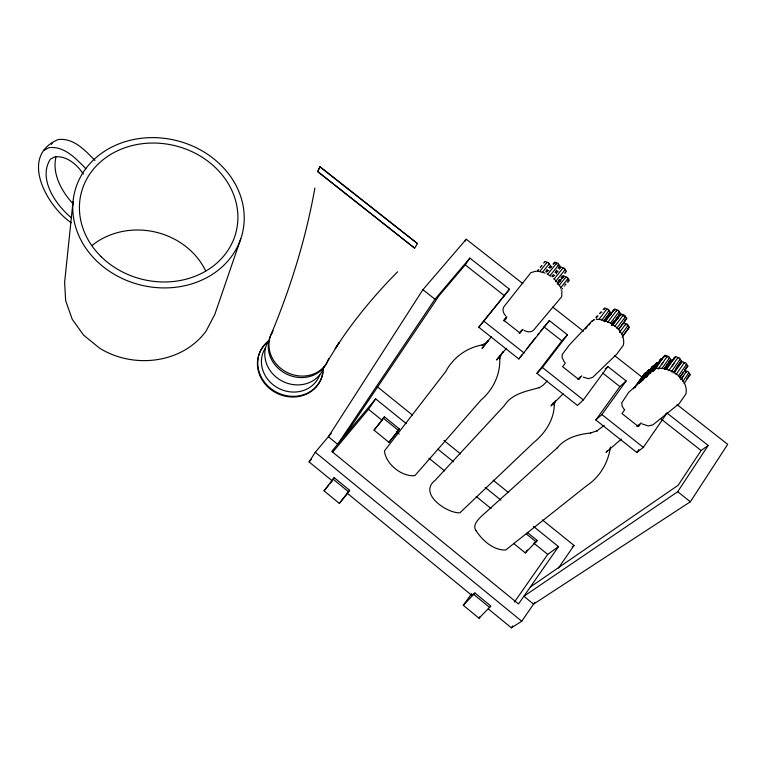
<?xml version="1.0" encoding="UTF-8"?>
<svg xmlns="http://www.w3.org/2000/svg" width="766" height="766" viewBox="0 0 766 766"><rect width="100%" height="100%" fill="white"/><g stroke="black" fill="none" stroke-linecap="round" stroke-linejoin="round"><path stroke-width="1.15" d="M73.019 201.669L64.622 282.415L65.665 300.674L72.234 319.288L83.494 335.039L99.312 347.965C132.729 369.059 181.762 363.984 205.968 331.285L214.815 314.424L240.783 238.81A86.376 74.426 13.8 0 0 138.177 138.703A86.376 74.426 13.8 0 0 96.516 260.823A86.376 74.426 13.8 0 0 240.783 238.81M314.874 188.072C306.007 237.996 290.936 286.743 271.499 333.545M56.023 156.724C51.801 174.016 61.807 191.624 73.201 203.995M610.397 446.971C608.453 462.185 600.027 476.883 587.11 485.366L505.704 550.007C493.419 550.467 482.226 540.327 475.925 530.465M555.436 400.723L554.23 404.936L554.325 404.419C554.144 419.596 545.162 433.336 533.634 442.604L459.916 512.799C447.181 513.565 417.863 493.658 435.098 480.368L504.354 405.616C512.004 393.312 526.922 391.263 539.58 387.529L539.101 387.768L542.883 385.413L547.307 380.98M319.901 166.624L317.737 171.67L414.665 248.184L317.804 171.594L319.901 166.624L417.451 243.569L414.665 248.184M328.087 360.508L339.214 342.498L335.249 348.693C353.097 320.868 374.354 295.303 397.573 271.815M330.127 483.461L332.262 480.866L309.1 461.946L315.276 452.256L331.305 433.259M522.843 283.64L466.245 239.241L422.918 289.682L328.375 436.735L337.653 444.309L434.944 299.228L469.855 258.094L509.457 289.222L478.769 327.245L518.821 358.976L549.385 320.6L567.453 334.809L542.405 367.489L536.947 373.348L577.478 405.453L583.357 399.9L607.85 366.56L626.128 380.932L601.904 414.569L595.814 419.988L636.824 452.486L643.354 447.373L666.995 413.056L708.205 445.448L677.709 491.734L523.896 596.245L533.557 604.125L690.367 501.778L727.7 444.337L677.067 404.62M464.943 241.213L466.245 239.241M708.205 445.448L701.11 450.513L678.178 485.242L530.292 587.053M94.965 160.429C85.112 150.433 73.68 137.689 58.245 139.556C18.575 155.958 46.965 206.36 71.257 222.772M51.36 144.391L52.605 142.533M344.69 435.892L439.033 295.762L465.24 264.864L469.855 258.094M332.865 451.969L368.513 409.303L375.646 398.875L406.267 423.627M686.805 378.797L688.826 375.867M683.961 383.651L690.032 374.861M636.824 452.486L638.844 449.565M488.296 608.884L511.382 627.823L521.742 621.245L534.831 602.277M558.424 568.085L574.04 545.44L542.443 519.951M511.382 627.823L512.741 625.86M682.697 381.698L688.778 372.908M679.815 377.054L683.215 372.171M684.574 370.217L686.604 367.287A1.379 0.766 32.5 0 1 686.039 367.594M679.662 378.002L687.82 366.263M680.984 379.352L686.393 371.558M680.907 379.764L683.617 375.867M641.18 422.746L638.49 426.605L621.982 413.573L624.702 409.743M675.985 374.651L684.162 362.931M533.414 526.357L558.471 546.608L518.515 603.962L331.755 451.365L375.646 398.875M678.389 376.02L686.556 364.29M676.062 368.101L680.16 362.261M673.161 372.918L681.347 361.226M674.367 371.797L680.495 363.036M674.195 372.726L681.692 362.002M514.398 602.086L547.728 554.412L558.471 546.608M668.804 370.553L677.699 357.894M672.155 366.1L674.204 363.18M671.198 371.922L680.084 359.244M664.706 367.785L669.484 361.016M664.505 368.695L670.767 359.829M664.601 369.202L670.058 361.466M607.4 450.418L606.05 452.333L621.312 439.119M664.965 369.308L671.227 360.432M665.846 369.652L674.051 358.009M666.343 369.595L675.239 356.966M661.594 364.664L662.963 362.739M471.645 593.698L463.296 605.284L479.009 618.2L490.853 606.05L474.968 593.018L471.827 595.393M513.603 543.42L525.332 552.937L537.272 540.518L527.238 532.399M661.872 368.666L669.503 357.866M332.023 480.742L334.206 477.668L349.65 490.317L347.362 493.314M651.904 371.548L660.78 359.053M653.398 370.926L663.662 356.477M664.821 355.434L654.547 369.911A1.369 0.756 33.5 0 0 654.403 370.275M479.009 618.2L480.244 616.458M525.332 552.937L527.372 550.065M658.243 369.078L667.253 356.362M639.064 382.962L647.845 370.648M639.486 382.933L648.946 369.652M651.732 367.163L641.563 381.439A1.35 0.728 33.8 0 0 641.429 381.794M642.674 380.453L652.843 366.167A1.341 0.737 33.5 0 1 654.451 366.483M646.14 377.016L655.658 363.649M647.26 376.02L656.788 362.634M645.298 374.21A1.321 0.718 33.8 0 0 644.091 374.028L633.903 388.228A1.331 0.709 34 0 0 633.827 388.812M634.985 387.27L645.096 373.109M463.296 605.284L474.968 593.018M381.956 420.189L384.388 416.819L399.469 429.017L396.932 432.311M595.814 419.988L619.905 386.6L626.128 380.932M616.774 354.093L623.419 345.045C626.148 330.845 609.506 319.202 596.503 319.355M622.48 336.274L628.072 328.691M622.174 337.088L629.173 327.609M619.445 332.501L625.765 323.98M621.571 334.168L627.881 325.636M616.869 328.202L625.334 316.818M581.7 375.819L578.914 379.563L562.598 366.684L565.413 362.969M618.497 329.39L625.544 319.91A1.35 0.766 34.7 0 0 625.477 319.02M618.88 329.246L626.636 318.809M614.725 326.527L623.208 315.152M610.445 323.185L618.947 311.839M611.536 324.296L614.361 320.533M553.828 402.207L551.041 405.942L563.058 393.858M611.392 325.33L619.167 314.941M611.766 325.177L620.249 313.83M612.676 324.832L619.732 315.381M612.331 325.627L620.824 314.271M607.601 322.457L616.822 310.173M604.135 320.427L609.085 313.869M603.771 321.213L610.138 312.758M604.901 319.862L607.007 317.057M604.7 320.877L609.64 314.309A1.341 0.756 35.2 0 1 610.942 314.386M604.336 321.653L610.703 313.198A1.341 0.756 35.1 0 1 611.689 313.131M604.862 321.72L613.375 310.421M605.217 321.567L614.447 309.301A1.35 0.766 35.1 0 1 615.95 309.502A1.35 0.766 35.1 0 1 616.668 310.785M598.926 319.441L606.729 309.129M601.75 320.169L608.846 310.776M347.486 493.342L339.319 503.396L324.037 490.843L334.206 477.668M536.947 373.348L561.842 340.889L567.453 334.809M396.96 432.455L388.965 442.298L374.047 430.186L384.388 416.819M478.769 327.245L509.457 289.222M518.821 358.976L522.412 354.39M526.721 348.875L535.338 337.844M537.493 335.087L538.929 333.248M540.365 331.41L549.385 320.6M339.319 503.396L349.65 490.317M388.965 442.298L399.469 429.017M560.578 287.968L567.836 278.776M519.262 333.641L522.211 329.916M523.006 329.323L520.037 333.076L503.913 320.341L506.91 316.626M559.199 285.412L565.739 277.139M555.484 281.716L564.982 269.756M500.179 355.434L496.569 359.982L506.422 348.291M501.615 353.624L503.061 351.805L501.031 354.897L499.652 359.053L499.758 358.545C500.39 374.536 493.237 389.549 481.115 399.938L414.894 475.609C401.911 477.113 385.643 463.928 384.465 450.887L445.678 371.606C453.28 357.416 466.743 347.592 482.542 344.882L482.073 345.102L485.903 342.9L488.564 340.315L482.034 348.434L491.59 336.533M557.15 284.014L560.042 280.366M557.38 283.889L562.464 277.474M554.096 279.14L562.876 268.11M549.873 275.837L558.663 264.835M504.076 320.973L506.364 318.139M547.757 274.19L556.566 263.188M542.424 272.284L549.021 264.088M504.095 320.15L506.326 317.373M539.599 271.566L546.934 262.46M324.037 490.843L328.7 485.184M374.047 430.186L382.09 420.419M309.1 461.946L311.389 459.236M519.31 332.999L521.579 330.299M417.451 243.569L319.757 166.768M592.242 320.648L569.722 344.585L563.115 353.26L562.263 354.668L562.062 357.55L564.532 362.337M577.861 379.227L580.398 376.719M616.352 354.505L592.74 377.341L588.278 378.653L583.261 377.111M605.264 369.04L607.85 366.56M654.758 368.848L628.675 392.364L621.743 402.859L622.212 406.373L624.146 409.379M604.183 425.341L596.896 430.952L597.375 430.712L590.375 433.049L590.864 432.972C578.541 434.198 565.365 437.798 557.265 447.842L557.638 447.468L480.809 516.849C477.256 520.574 472.325 525.562 476.079 530.809M636.785 426.356L639.524 424.105M665.338 414.396L666.995 413.056M534.687 542.491L537.272 540.518M572.212 546.742L574.04 545.44M43.518 150.529L49.101 147.618C64.564 145.913 75.949 158.715 85.859 168.702M655.265 368.59C669.264 365.928 689.036 378.49 685.915 393.963L679.107 403.72L652.958 424.804L648.275 425.973L641.975 423.837M536.028 271.174L530.895 272.629L503.98 306.649C501.826 309.569 503.473 313.438 505.627 315.86M538.105 271.202L545.162 273.089M524.126 330.462C527.037 331.994 531.202 332.779 533.663 330.05L561.689 296.729L561.909 291.013M547.154 274.017L550.639 276.086M71.41 217.783C55.918 205.125 37.687 178.871 50.384 159.136L55.037 156.791C67.006 155.699 77.194 164.719 83.36 174.131M552.707 307.07L583.491 331.218M614.389 355.453L642.1 377.188M465.24 264.864L504.44 295.714M543.956 326.814L561.842 340.889M602.718 373.071L619.905 386.6M661.269 419.155L701.11 450.513M483.605 320.964L524.078 352.992M542.405 367.489L583.357 399.9M601.904 414.569L643.354 447.373M422.918 289.682L434.944 299.228M677.709 491.734L690.367 501.778M377.006 386.495L412.319 414.99M443.926 440.479L460.653 453.97M493.18 480.215L508.05 492.212M437.826 449.125L453.596 461.869M485.156 487.368L500.935 500.112M383.278 418.159L398.368 430.368M526.204 533.845L536.248 541.964M368.513 409.303L381.516 419.825M396.367 431.861L399.153 434.111M428.874 458.173L444.653 470.956M476.222 496.512L491.083 508.547M533.797 543.132L547.728 554.412M315.276 452.256L521.742 621.245M333.028 479.085L348.482 491.753M473.867 594.55L489.771 607.582M346.969 492.998L471.665 595.249M553.856 278.594L557.916 282.97M558.06 283.171L560.904 287.939M565.624 283.899A1.321 0.747 36.9 0 1 565.72 284.799A1.321 0.747 36.9 0 1 564.781 284.885M560.348 281.515A1.321 0.747 37 0 1 559.984 280.442A1.321 0.747 37 0 1 560.98 280.27M559.046 282.156A1.321 0.747 37 0 1 559.237 281.39A1.321 0.747 37 0 1 560.31 281.562M564.37 286.12A1.321 0.747 36.9 0 1 564.102 286.111M559.486 279.925A1.321 0.747 37.1 0 1 558.845 280.097M559.592 279.533A1.321 0.747 37.1 0 1 559.573 279.753M553.78 276.143A1.321 0.747 37.3 0 1 554.747 275.396M552.774 276.832A1.312 0.747 37.3 0 1 553.502 276.478M558.625 280.682A1.312 0.747 37.1 0 1 558.146 281.256M546.924 269.287A1.312 0.747 37.6 0 1 546.665 270.388M541.284 266.185A1.312 0.747 37.8 0 1 542.012 265.601M540.423 267.602A1.312 0.747 37.8 0 1 541.083 266.779M546.129 270.724A1.312 0.747 37.6 0 1 545.727 271.547M553.358 274.659A1.312 0.747 37.4 0 1 552.621 275.233M547.7 271.547A1.312 0.747 37.5 0 1 547.661 270.57A1.312 0.747 37.5 0 1 548.82 270.676M546.56 272.198A1.312 0.747 37.5 0 1 547.288 271.624M552.2 275.31A1.312 0.747 37.4 0 1 551.932 276.402M562.435 288.389A1.312 0.737 36.9 0 1 561.957 288.954M561.373 289.912A1.312 0.737 37 0 1 560.99 290.084M538.115 270.513A1.302 0.737 37.8 0 1 538.766 269.689M537.196 271.671A1.302 0.737 37.8 0 1 537.378 270.905M567.903 280.72A1.331 0.756 36.8 0 0 569.195 280.71A1.331 0.756 36.8 0 0 568.688 279.446A1.331 0.756 36.8 0 0 567.223 279.015A1.331 0.756 36.9 0 0 567.874 278.125A1.331 0.756 36.9 0 0 566.39 276.966A1.331 0.756 36.9 0 0 565.701 277.79A1.331 0.756 37 0 0 564.379 276.21A1.331 0.756 37 0 0 563.403 276.957M562.56 278.384A1.321 0.756 37 0 1 563.403 277.378M568.075 281.017A1.321 0.756 36.8 0 1 568.171 281.926A1.321 0.756 36.8 0 1 567.223 282.022M562.981 275.473A1.321 0.756 37.1 0 1 562.713 275.99M557.275 272.332A1.321 0.756 37.2 0 1 558.108 271.317M556.518 273.749A1.321 0.756 37.2 0 1 556.585 272.399M561.804 276.124A1.321 0.756 37.1 0 1 561.899 277.033A1.321 0.756 37.1 0 1 560.961 277.129M548.638 264.28A1.321 0.756 37.6 0 1 550.314 265.304A1.321 0.756 37.6 0 1 549.71 266.271M548.379 264.27A1.321 0.756 37.6 0 0 549.078 263.523A1.321 0.756 37.6 0 0 547.767 262.326A1.321 0.756 37.6 0 0 546.838 262.872A1.321 0.756 37.7 0 0 545.44 261.493A1.321 0.756 37.7 0 0 544.626 262.307M543.63 263.016A1.321 0.756 37.7 0 1 544.348 262.652M549.5 266.865A1.321 0.756 37.6 0 1 548.762 267.449M556.499 270.063A1.321 0.756 37.3 0 1 556.604 270.982A1.321 0.756 37.3 0 1 555.666 271.078M551.846 266.424A1.321 0.756 37.5 0 0 550.85 266.616A1.321 0.756 37.5 0 0 551.223 267.698A1.321 0.756 37.5 0 0 550.112 267.583A1.321 0.756 37.5 0 0 549.921 268.359M555.685 271.499A1.321 0.756 37.3 0 1 555.005 272.323M558.06 265.084A1.331 0.766 37.3 0 1 559.975 266.051A1.331 0.766 37.3 0 1 559.056 266.951M556.528 263.858A1.331 0.766 37.3 0 1 557.217 263.006A1.331 0.766 37.3 0 1 558.701 264.165A1.331 0.766 37.3 0 1 558.012 265.017M554.23 263.035A1.331 0.766 37.4 0 1 555.206 262.259A1.331 0.766 37.4 0 1 556.451 263.83M553.406 264.49A1.331 0.766 37.4 0 1 554.239 263.456M558.72 266.855A1.331 0.766 37.3 0 1 559.084 267.947A1.331 0.766 37.3 0 1 558.079 268.138M564.59 269.938A1.331 0.766 37 0 1 566.285 270.973A1.331 0.766 37 0 1 565.653 271.94M564.322 269.929A1.331 0.766 37.1 0 0 565.049 269.182A1.331 0.766 37.1 0 0 563.728 267.976A1.331 0.766 37.1 0 0 562.771 268.521A1.331 0.766 37.2 0 0 561.516 267.181A1.331 0.766 37.2 0 0 560.463 267.688M559.553 269.125A1.331 0.766 37.2 0 1 560.243 268.291M565.365 272.284A1.331 0.766 37 0 1 564.37 273.041M328.03 360.087A31.262 28.055 26.6 0 1 286.417 373.98A31.262 28.055 26.6 0 1 272.342 332.396M324.171 366.569A30.87 27.796 26.6 0 1 283.755 381.87A30.87 27.796 26.6 0 1 268.301 341.109A33.455 30.238 26.6 0 0 277.129 392.508A33.455 30.238 26.6 0 0 323.405 368.503M319.757 374.852A30.487 27.538 26.6 0 1 279.092 388.573A30.487 27.538 26.6 0 1 265.457 347.85M322.725 372.63A33.417 30.209 26.6 0 1 275.128 392.345A33.417 30.209 26.6 0 1 267.966 341.856M328.873 358.565A31.339 28.103 26.6 0 1 287.164 372.477A31.339 28.103 26.6 0 1 273.05 330.807M92.207 245.34A71.104 63.224 12 0 1 205.671 270.915M600.793 313.026A1.331 0.756 35.5 0 1 600.803 312.078A1.331 0.756 35.5 0 1 601.999 312.212M599.567 313.629A1.331 0.747 35.5 0 1 600.084 313.074M607.179 316.942A1.331 0.756 35.2 0 1 607.687 316.904M597.193 316.856A1.321 0.747 35.5 0 1 598.083 315.908M596.369 318.187A1.321 0.737 35.6 0 1 596.034 317.143A1.321 0.737 35.6 0 1 597.049 317M589.925 323.673A1.312 0.728 35.7 0 1 590.184 323.396M588.968 325.177A1.302 0.728 35.7 0 1 589.408 324.411M586.45 327.369A1.302 0.718 35.8 0 1 587.187 327.072M585.636 329.112A1.302 0.718 35.8 0 1 586.488 328.202M593.621 320.628A1.312 0.737 35.6 0 1 593.621 319.7A1.312 0.737 35.6 0 1 594.809 319.843M592.482 321.452A1.312 0.728 35.6 0 1 592.539 320.839M627.469 325.799A1.35 0.766 34.5 0 1 629.192 326.862A1.35 0.766 34.5 0 1 628.474 327.752M625.822 324.87A1.35 0.766 34.6 0 1 626.272 323.817A1.35 0.766 34.6 0 1 627.919 324.928A1.35 0.766 34.6 0 1 627.182 325.78M623.313 323.721A1.35 0.766 34.7 0 1 624.386 323.041A1.35 0.766 34.7 0 1 625.611 324.583M628.206 328.317A1.35 0.756 34.6 0 1 627.66 328.853M616.936 318.321A1.341 0.766 34.9 0 1 618.344 318.225M608.434 310.948A1.341 0.756 35.2 0 1 610.148 311.992A1.341 0.756 35.2 0 1 609.458 312.911M608.156 310.929A1.341 0.766 35.3 0 0 608.932 310.23A1.341 0.766 35.3 0 0 607.61 309.024A1.341 0.766 35.3 0 0 606.605 309.521A1.341 0.756 35.4 0 0 605.054 308.104A1.341 0.756 35.4 0 0 604.451 309.158M603.206 309.761A1.341 0.756 35.4 0 1 604.01 309.225M609.181 313.696A1.341 0.756 35.3 0 1 608.673 314.031M616.582 317.536A1.341 0.766 35 0 1 616.304 317.813M610.971 314.347A1.341 0.756 35.1 0 1 610.646 313.275M609.717 315.19A1.341 0.756 35.2 0 1 609.726 314.242M619.254 313.897A1.35 0.766 34.9 0 0 620.326 313.189A1.35 0.766 34.9 0 0 618.535 312.001A1.35 0.776 35 0 0 618.938 311.025A1.35 0.776 35 0 0 617.415 310.01A1.35 0.776 35 0 0 616.754 310.814M614.495 309.253A1.35 0.766 35.1 0 0 614.715 310.46A1.35 0.766 35.1 0 0 613.451 310.354A1.35 0.766 35.1 0 0 613.432 311.312M619.292 314.548A1.35 0.766 34.9 0 1 618.478 315.094M624.683 317.028A1.35 0.766 34.7 0 1 626.483 317.785A1.35 0.766 34.7 0 1 626.215 318.972M623.265 316.052A1.36 0.776 34.7 0 1 623.716 314.989A1.36 0.776 34.7 0 1 625.382 316.09A1.36 0.776 34.7 0 1 624.635 316.961M620.881 315.171A1.35 0.766 34.8 0 1 621.073 314.137A1.35 0.766 34.8 0 1 622.605 314.702A1.35 0.766 34.8 0 1 622.95 315.937M619.665 316.023A1.35 0.766 34.8 0 1 620.738 315.314M625.544 319.91A1.35 0.766 34.7 0 1 624.539 319.977M650.535 373.463A1.369 0.747 33.6 0 1 650.727 373.368M660.685 359.666A1.36 0.756 33.3 0 1 660.962 358.948A1.36 0.756 33.3 0 1 662.121 359.177M659.871 361.188A1.35 0.747 33.3 0 1 659.574 360.154A1.35 0.747 33.3 0 1 660.665 360.049M667.579 363.879A1.36 0.756 33.1 0 1 668.488 364.147M646.447 377.341A1.36 0.737 33.7 0 1 647.002 376.843M656.826 363.486A1.35 0.747 33.4 0 1 656.969 362.529A1.35 0.747 33.4 0 1 658.415 362.95M655.572 364.243A1.341 0.737 33.4 0 1 655.84 363.544A1.341 0.737 33.4 0 1 656.989 363.764M650.794 370.198A1.331 0.728 33.6 0 0 649.128 369.557A1.331 0.728 33.6 0 0 649.185 370.734A1.331 0.728 33.7 0 0 648.026 370.543A1.331 0.728 33.7 0 0 647.758 371.232M635.167 387.175A1.331 0.709 34 0 1 635.397 387.136M645.336 374.181A1.321 0.718 33.7 0 1 645.183 373.052A1.321 0.718 33.7 0 1 646.676 373.425M644.053 374.909A1.321 0.718 33.8 0 1 644.091 374.028M653.082 367.259A1.341 0.737 33.5 0 1 652.929 366.1M651.77 368.006A1.341 0.737 33.5 0 1 651.809 367.106A1.341 0.737 33.5 0 1 653.044 367.287M689.17 375.139A1.379 0.756 32.4 0 0 689.975 374.296A1.379 0.756 32.4 0 0 688.213 373.205A1.379 0.766 32.4 0 0 688.701 372.295A1.379 0.766 32.4 0 0 687.15 371.261A1.379 0.766 32.4 0 0 686.403 371.998M684.507 370.313A1.369 0.756 32.5 0 1 685.867 370.897A1.369 0.756 32.5 0 1 686.317 371.97M688.864 375.666A1.369 0.756 32.4 0 1 688.261 376.173M678.082 365.296A1.369 0.756 32.7 0 1 679.298 365.765M668.948 358.172A1.369 0.766 33.1 0 1 670.7 359.254A1.369 0.766 33.1 0 1 669.924 360.106M667.148 356.975A1.369 0.766 33.1 0 1 667.981 356.238A1.369 0.766 33.1 0 1 669.484 357.416A1.369 0.766 33.1 0 1 668.661 358.153M665.051 356.554A1.36 0.766 33.2 0 1 664.878 355.395A1.36 0.766 33.2 0 1 666.372 355.683A1.36 0.766 33.2 0 1 667.071 356.937M653.283 371.089A1.369 0.747 33.5 0 1 653.829 370.782M663.691 357.339A1.36 0.756 33.2 0 1 663.749 356.41A1.36 0.756 33.2 0 1 665.012 356.592M669.58 360.413A1.36 0.756 33.1 0 1 669.053 361.169M672.883 360.757A1.369 0.766 33 0 0 671.313 360.374A1.369 0.766 33 0 0 671.447 361.552A1.36 0.756 33 0 0 669.905 361.839M680.495 361.504A1.379 0.766 32.7 0 0 681.29 360.642A1.379 0.766 32.7 0 0 679.528 359.56A1.379 0.776 32.8 0 0 679.949 358.536A1.379 0.776 32.8 0 0 678.255 357.588A1.379 0.776 32.8 0 0 677.833 358.603M675.248 357.416A1.379 0.766 32.8 0 1 676.407 356.765A1.379 0.766 32.8 0 1 677.623 358.316M674.396 358.967A1.369 0.766 32.9 0 1 674.099 357.923A1.369 0.766 32.9 0 1 675.219 357.808M680.189 362.05A1.379 0.766 32.7 0 1 679.844 362.529M686.949 366.541A1.379 0.766 32.5 0 0 687.753 365.688A1.379 0.766 32.5 0 0 685.991 364.597A1.379 0.776 32.5 0 0 686.47 363.668A1.379 0.776 32.5 0 0 684.919 362.634A1.379 0.776 32.5 0 0 684.162 363.381A1.379 0.766 32.6 0 0 682.707 361.753A1.379 0.766 32.6 0 0 681.826 362.701M680.629 363.735A1.379 0.766 32.7 0 1 681.347 362.749M101.256 256.782A79.836 68.787 13.9 0 0 234.674 236.704A79.836 68.787 13.9 0 0 140.044 144.008A79.836 68.787 13.9 0 0 101.256 256.782"/></g></svg>
